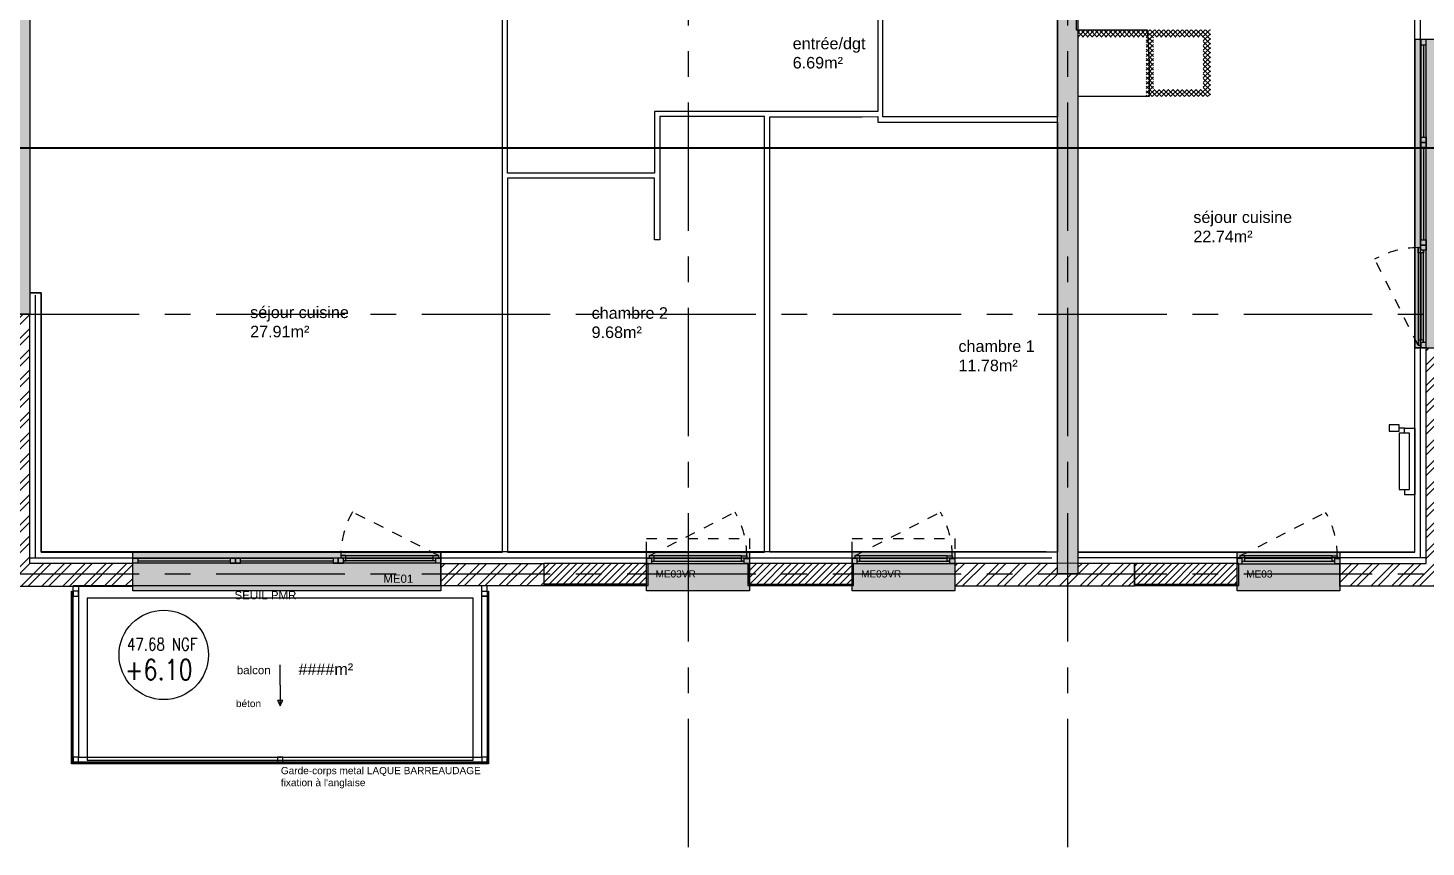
# Model space of a CAD drawing. Header units: millimetres. Extents: x -11.2 to 20.6, y -9.8 to 6.6.
# Drawn here: x 0.08 to 13.69, y -9.83 to -1.86 of the extents above; entities that cross this region are included whole.
import ezdxf

# ---------------------------------------------------------------- set-up
doc = ezdxf.new("R2010")
doc.units = ezdxf.units.MM
for name, pattern in [('0.0.1_Plan masse$0$cartouche PRO tranche 1$0${ Batten }', [0]), ('AXESx2', [4, 2.5, -0.5, 0.5, -0.5]), ('CACHE', [0.375, 0.25, -0.125]), ('INTERROMPU', [0.75, 0.5, -0.25])]:
    doc.linetypes.add(name, pattern=pattern)
for name, color, linetype in [('01_AH_Coupes', 195, 'AXESx2'), ("02_AH_Files d'axes", 147, 'AXESx2'), ('02_AH_Structure Béton', 10, 'Continuous'), ('02_AH_Structure Béton_H', 11, 'Continuous'), ('02_AH_Structure Maçonnée', 230, 'Continuous'), ('02_AH_Structure Maçonnée_H', 231, 'Continuous'), ('02_AH_Structure_V', 13, 'Continuous'), ('03_AH_Menuiseries Ext', 3, 'Continuous'), ('03_AH_Protec Solaires_V', 111, 'Continuous'), ('04_AH_Cloisons', 150, 'Continuous'), ('04_AH_Cloisons_H', 153, 'Continuous'), ('04_AH_Isolation', 2, 'Continuous'), ('04_AH_Isolation_H', 2, 'Continuous'), ('04_AH_Revêtement Sol_V', 204, 'Continuous'), ('04_AH_Serrurerie', 73, 'Continuous'), ('04_AH_Serrurerie_V', 74, 'Continuous'), ('05_AH_CVC', 220, 'Continuous'), ('07_AH_Côtes 100e', 7, 'Continuous'), ('07_AH_Perso-Symboles-...', 8, 'Continuous'), ('07_AH_Textes 50e', 7, 'Continuous')]:
    doc.layers.add(name, color=color, linetype=linetype)
doc.layers.add('07_AH_SHAB', color=130, linetype='Continuous', plot=False)
doc.layers.add('07_AH_Surf Utile', color=50, linetype='Continuous', plot=False)
doc.layers.add('10_AH_PANTONE BLANC', color=7, linetype='Continuous', lineweight=0, true_color=0xffffff)
doc.styles.add('Texte 1000', font='arial.ttf', dxfattribs={"height": 1.5})
doc.styles.add('Texte 50', font='arial.ttf', dxfattribs={"height": 0.075})
doc.styles.add('TRACEcotes', font='simplex.shx', dxfattribs={"width": 0.8})
pattern_1 = [(135, (-4278.352016, -49.761675), (-0.0224506403, -0.0224506403), []), (225, (-4278.352016, -49.761675), (0.0224506403, -0.0224506403), [])]

# ---------------------------------------------------------------- blocks, each defined once
blk = doc.blocks.new('fggffgfggf')
at = {"layer": '02_AH_Structure_V', "ltscale": 0.1}
for points in [[(98.966, -69.164), (98.966, -69.114)], [(102.994, -69.114), (98.966, -69.114)], [(102.994, -69.164), (102.994, -69.114)]]:
    blk.add_lwpolyline(points, dxfattribs=at)
at = {"layer": '04_AH_Serrurerie', "ltscale": 0.1}
for points in [[(99.016, -69.164), (98.966, -69.164), (98.966, -69.214), (99.016, -69.214)], [(102.944, -69.164), (102.994, -69.164), (102.994, -69.214), (102.944, -69.214)], [(99.016, -70.78), (98.966, -70.78), (98.966, -70.83), (99.016, -70.83)], [(101.005, -70.78), (100.955, -70.78), (100.955, -70.83), (101.005, -70.83)], [(102.994, -70.78), (102.944, -70.78), (102.944, -70.83), (102.994, -70.83)]]:
    blk.add_lwpolyline(points, close=True, dxfattribs=at)
for points in [[(100.98, -70.08), (100.98, -69.88)], [(100.98, -70.08), (100.98, -70.28)], [(100.98, -70.28), (100.98, -70.23), (101.005, -70.23), (100.955, -70.23), (100.98, -70.28), (101.005, -70.23)]]:
    blk.add_lwpolyline(points, dxfattribs=at)
at = {"layer": '04_AH_Serrurerie_V', "ltscale": 0.1}
for points in [[(103.009, -69.164), (103.009, -70.845), (98.951, -70.845), (98.951, -69.164)], [(98.951, -69.164), (98.956, -69.164)], [(103.004, -69.164), (103.004, -70.84), (98.956, -70.84), (98.956, -69.164)], [(103.004, -69.164), (103.009, -69.164)]]:
    blk.add_lwpolyline(points, dxfattribs=at)
blk.add_lwpolyline([(98.966, -69.214), (99.016, -69.214), (99.016, -70.78), (102.944, -70.78), (102.944, -69.214), (102.994, -69.214), (102.994, -70.83), (98.966, -70.83)], close=True, dxfattribs=at)
at = {"layer": '07_AH_Surf Utile', "ltscale": 0.1}
blk.add_lwpolyline([(102.944, -70.78), (102.944, -69.114), (99.016, -69.114), (99.016, -70.78)], close=True, dxfattribs=at)
at = {"layer": '04_AH_Revêtement Sol_V', "ltscale": 0.1, "insert": (100.672, -70.294), "char_height": 0.07, "attachment_point": 8, "style": 'Texte 50'}
blk.add_mtext_dynamic_manual_height_columns('béton', width=2.37048, gutter_width=0.4, heights=[0], dxfattribs=at)
at = {"layer": '07_AH_Textes 50e', "char_height": 0.08, "attachment_point": 2, "style": 'Texte 50'}
for s, insert in [('SEUIL PMR', (100.837, -69.164)), ('balcon', (100.723, -69.893))]:
    blk.add_mtext(s, dxfattribs=dict(at, insert=insert))
at = {"layer": '07_AH_Textes 50e', "insert": (102.172, -71.084), "char_height": 0.07, "attachment_point": 8, "style": 'Texte 50'}
blk.add_mtext_dynamic_manual_height_columns("\\pxql;Garde-corps metal LAQUE BARREAUDAGE\\Pfixation à l'anglaise", width=2.37048, gutter_width=0.4, heights=[0], dxfattribs=at)
blk = doc.blocks.new('ME05')
at = {"layer": '10_AH_PANTONE BLANC'}
h = blk.add_hatch(color=256, dxfattribs=at)
h.dxf.hatch_style = 1
h.paths.add_polyline_path([(4282.453, 56.794), (4279.453, 56.794), (4279.453, 57.171), (4282.453, 57.171)])
for p, q in [((4279.453, 57.053), (4279.453, 57.171)), ((4282.453, 57.053), (4282.453, 57.171)), ((4282.453, 57.053), (4282.453, 57.171)), ((4282.403, 57.061), (4280.703, 57.061)), ((4281.478, 57.136), (4282.378, 57.136))]:
    blk.add_line(p, q)
at = {"ltscale": 0.1}
for p, q in [((4281.453, 57.111), (4281.453, 57.111)), ((4281.491, 57.111), (4281.503, 57.111)), ((4281.528, 57.111), (4282.378, 57.111))]:
    blk.add_line(p, q, dxfattribs=at)
at = {"color": 251, "linetype": 'CACHE', "ltscale": 0.3, "flags": 128}
blk.add_lwpolyline([(4282.428, 57.136), (4281.592, 57.561)], dxfattribs=at)
at = {"ltscale": 0.1}
blk.add_lwpolyline([(4279.453, 57.171), (4282.453, 57.171), (4282.453, 56.794), (4279.453, 56.794)], close=True, dxfattribs=at)
for points in [[(4279.453, 57.111), (4279.503, 57.111), (4279.503, 57.061), (4279.453, 57.061)], [(4280.453, 57.061), (4280.453, 57.111), (4280.403, 57.111), (4280.403, 57.061)], [(4280.503, 57.061), (4280.503, 57.111), (4280.453, 57.111), (4280.453, 57.061)], [(4281.453, 57.061), (4281.453, 57.111), (4281.403, 57.111), (4281.403, 57.061)], [(4281.503, 57.061), (4281.503, 57.111), (4281.453, 57.111), (4281.453, 57.061)], [(4282.403, 57.111), (4282.453, 57.111), (4282.453, 57.061), (4282.403, 57.061)], [(4282.403, 57.061), (4282.403, 57.111), (4282.453, 57.111), (4282.453, 57.061)]]:
    blk.add_lwpolyline(points, close=True)
for points in [[(4279.503, 57.111), (4281.403, 57.111)], [(4279.503, 57.086), (4280.403, 57.086)], [(4281.403, 57.061), (4279.503, 57.061)], [(4280.503, 57.086), (4281.403, 57.086)]]:
    blk.add_lwpolyline(points)
for points in [[(4281.503, 57.086), (4281.528, 57.086), (4281.528, 57.136), (4281.478, 57.136), (4281.478, 57.111)], [(4282.403, 57.086), (4281.503, 57.086)], [(4281.528, 57.111), (4281.536, 57.111)], [(4282.403, 57.086), (4282.378, 57.086), (4282.378, 57.136), (4282.428, 57.136), (4282.428, 57.111)]]:
    blk.add_lwpolyline(points, dxfattribs=at)
at = {"color": 251, "linetype": 'CACHE', "ltscale": 0.3}
blk.add_arc((4282.328, 57.136), 0.85, 150.0001, 180.0001, dxfattribs=at)
at = {"layer": '10_AH_PANTONE BLANC'}
blk.add_lwpolyline([(4282.453, 56.794), (4279.453, 56.794), (4279.453, 57.171), (4282.453, 57.171)], close=True, dxfattribs=at)
at = {"insert": (4282.184, 56.951), "char_height": 0.08, "attachment_point": 3, "style": 'Texte 1000'}
blk.add_mtext_dynamic_manual_height_columns('ME01', width=0.589, gutter_width=7.5, heights=[0], dxfattribs=at)
blk = doc.blocks.new('ME03VRC')
at = {"layer": '10_AH_PANTONE BLANC'}
h = blk.add_hatch(color=256, dxfattribs=at)
h.dxf.hatch_style = 1
h.paths.add_polyline_path([(4266.162, 68.123), (4267.162, 68.123), (4267.162, 68.498), (4266.162, 68.498)])
at = {"ltscale": 0.1}
for p, q in [((4267.087, 68.462), (4266.237, 68.462)), ((4267.087, 68.437), (4266.237, 68.437)), ((4267.124, 68.437), (4267.112, 68.437)), ((4267.162, 68.462), (4267.162, 68.437)), ((4267.162, 68.437), (4267.162, 68.437))]:
    blk.add_line(p, q, dxfattribs=at)
at = {"color": 251}
blk.add_line((4266.212, 68.387), (4267.162, 68.387), dxfattribs=at)
at = {"color": 251, "linetype": 'CACHE', "ltscale": 0.3, "flags": 128}
blk.add_lwpolyline([(4266.187, 68.462), (4267.023, 68.887)], dxfattribs=at)
at = {"color": 251, "linetype": 'CACHE', "ltscale": 0.3}
blk.add_lwpolyline([(4267.162, 68.5), (4266.162, 68.5), (4266.162, 68.632), (4267.162, 68.632)], close=True, dxfattribs=at)
at = {"ltscale": 0.1}
for points in [[(4266.162, 68.5), (4267.162, 68.5), (4267.162, 68.123), (4266.162, 68.123)], [(4266.212, 68.437), (4266.162, 68.437), (4266.162, 68.387), (4266.212, 68.387)], [(4266.212, 68.387), (4266.212, 68.437), (4266.162, 68.437), (4266.162, 68.387)], [(4267.112, 68.387), (4267.112, 68.437), (4267.162, 68.437), (4267.162, 68.387)]]:
    blk.add_lwpolyline(points, close=True, dxfattribs=at)
blk.add_lwpolyline([(4267.162, 68.123), (4266.162, 68.123), (4266.162, 68.5), (4267.162, 68.5)], close=True)
for points in [[(4266.212, 68.412), (4266.237, 68.412), (4266.237, 68.462), (4266.187, 68.462), (4266.187, 68.437)], [(4267.112, 68.412), (4267.087, 68.412), (4267.087, 68.462), (4267.137, 68.462), (4267.137, 68.437)], [(4267.124, 68.437), (4267.112, 68.437)], [(4266.212, 68.412), (4267.112, 68.412)]]:
    blk.add_lwpolyline(points, dxfattribs=at)
at = {"color": 251, "linetype": 'CACHE', "ltscale": 0.3}
blk.add_arc((4266.287, 68.462), 0.85, 360, 30, dxfattribs=at)
at = {"insert": (4266.249, 68.322), "char_height": 1.5, "attachment_point": 1, "style": 'Texte 1000'}
blk.add_mtext_dynamic_manual_height_columns('{\\H0.046667x;ME0\\H0.99999x;3VR}', width=0.68046, gutter_width=7.5, heights=[0], dxfattribs=at)
blk = doc.blocks.new('A$C54EE634B')
at = {"layer": '10_AH_PANTONE BLANC'}
h = blk.add_hatch(color=256, dxfattribs=at)
h.dxf.hatch_style = 1
h.paths.add_polyline_path([(-0.1, -0.357), (0.9, -0.357), (0.9, 0.018), (-0.1, 0.018)])
at = {"color": 251}
blk.add_line((-0.05, -0.093), (0.9, -0.093), dxfattribs=at)
at = {"ltscale": 0.1}
for p, q in [((0.825, -0.018), (-0.025, -0.018)), ((0.825, -0.043), (-0.025, -0.043)), ((0.863, -0.043), (0.85, -0.043)), ((0.9, -0.018), (0.9, -0.043)), ((0.9, -0.043), (0.9, -0.043))]:
    blk.add_line(p, q, dxfattribs=at)
at = {"color": 251, "linetype": 'CACHE', "ltscale": 0.3, "flags": 128}
blk.add_lwpolyline([(-0.075, -0.018), (0.761, 0.407)], dxfattribs=at)
at = {"ltscale": 0.1}
for points in [[(-0.1, 0.02), (0.9, 0.02), (0.9, -0.357), (-0.1, -0.357)], [(-0.05, -0.043), (-0.1, -0.043), (-0.1, -0.093), (-0.05, -0.093)], [(-0.05, -0.093), (-0.05, -0.043), (-0.1, -0.043), (-0.1, -0.093)], [(0.85, -0.093), (0.85, -0.043), (0.9, -0.043), (0.9, -0.093)]]:
    blk.add_lwpolyline(points, close=True, dxfattribs=at)
blk.add_lwpolyline([(0.9, -0.357), (-0.1, -0.357), (-0.1, 0.02), (0.9, 0.02)], close=True)
for points in [[(-0.05, -0.068), (-0.025, -0.068), (-0.025, -0.018), (-0.075, -0.018), (-0.075, -0.043)], [(-0.05, -0.068), (0.85, -0.068)], [(0.85, -0.068), (0.825, -0.068), (0.825, -0.018), (0.875, -0.018), (0.875, -0.043)], [(0.863, -0.043), (0.85, -0.043)]]:
    blk.add_lwpolyline(points, dxfattribs=at)
at = {"color": 251, "linetype": 'CACHE', "ltscale": 0.3}
blk.add_arc((0.025, -0.018), 0.85, 360, 30, dxfattribs=at)
at = {"insert": (-0.012, -0.158), "char_height": 1.5, "attachment_point": 1, "style": 'Texte 1000'}
blk.add_mtext_dynamic_manual_height_columns('{\\H0.046667x;ME0\\H0.99999x;3}', width=0.68046, gutter_width=7.5, heights=[0], dxfattribs=at)
blk = doc.blocks.new('A$C28F934BE')
at = {"layer": '10_AH_PANTONE BLANC'}
h = blk.add_hatch(color=256, dxfattribs=at)
h.dxf.hatch_style = 1
h.paths.add_polyline_path([(0.377, -3), (0.377, 0), (0, 0), (0, -3)])
for p, q in [((0.118, 0), (0, 0)), ((0.11, -2.95), (0.11, -1.25)), ((0.035, -2.025), (0.035, -2.925)), ((0.118, -3), (0, -3)), ((0.118, -3), (0, -3))]:
    blk.add_line(p, q)
at = {"ltscale": 0.1}
for p, q in [((0.06, -2), (0.06, -2)), ((0.06, -2.037), (0.06, -2.05)), ((0.06, -2.075), (0.06, -2.925))]:
    blk.add_line(p, q, dxfattribs=at)
blk.add_lwpolyline([(0, 0), (0, -3), (0.377, -3), (0.377, 0)], close=True, dxfattribs=at)
for points in [[(0.06, 0), (0.06, -0.05), (0.11, -0.05), (0.11, 0)], [(0.11, -1), (0.06, -1), (0.06, -0.95), (0.11, -0.95)], [(0.11, -1.05), (0.06, -1.05), (0.06, -1), (0.11, -1)], [(0.11, -2), (0.06, -2), (0.06, -1.95), (0.11, -1.95)], [(0.11, -2.05), (0.06, -2.05), (0.06, -2), (0.11, -2)], [(0.06, -2.95), (0.06, -3), (0.11, -3), (0.11, -2.95)], [(0.11, -2.95), (0.06, -2.95), (0.06, -3), (0.11, -3)]]:
    blk.add_lwpolyline(points, close=True)
for points in [[(0.06, -0.05), (0.06, -1.95)], [(0.085, -0.05), (0.085, -0.95)], [(0.11, -1.95), (0.11, -0.05)], [(0.085, -1.05), (0.085, -1.95)]]:
    blk.add_lwpolyline(points)
for points in [[(0.085, -2.05), (0.085, -2.075), (0.035, -2.075), (0.035, -2.025), (0.06, -2.025)], [(0.06, -2.075), (0.06, -2.082)], [(0.085, -2.95), (0.085, -2.05)], [(0.085, -2.95), (0.085, -2.925), (0.035, -2.925), (0.035, -2.975), (0.06, -2.975)]]:
    blk.add_lwpolyline(points, dxfattribs=at)
at = {"color": 251, "linetype": 'CACHE', "ltscale": 0.3, "flags": 128}
blk.add_lwpolyline([(0.035, -2.975), (-0.39, -2.139)], dxfattribs=at)
at = {"color": 251, "linetype": 'CACHE', "ltscale": 0.3}
blk.add_arc((0.035, -2.875), 0.85, 89.9999, 119.9999, dxfattribs=at)
at = {"layer": '10_AH_PANTONE BLANC'}
blk.add_lwpolyline([(0.377, -3), (0.377, 0), (0, 0), (0, -3)], close=True, dxfattribs=at)
at = {"insert": (0.22, -2.731), "char_height": 0.08, "attachment_point": 1, "rotation": 90, "style": 'Texte 1000'}
blk.add_mtext_dynamic_manual_height_columns('ME04', width=0.589, gutter_width=7.5, heights=[0], dxfattribs=at)
blk = doc.blocks.new('A$C5740073D')
for p, q in [((-0.1, -0.05), (-0.1, 0)), ((0, 0), (-0.1, 0)), ((0, -0.65), (0, 0)), ((-0.1, -0.65), (-0.15, -0.65)), ((-0.1, -0.6), (-0.1, -0.65)), ((-0.1, -0.65), (0, -0.65))]:
    blk.add_line(p, q)
for points in [[(-0.15, -0.05), (-0.05, -0.05), (-0.05, -0.6), (-0.15, -0.6)], [(-0.248, -0.619), (-0.15, -0.619), (-0.15, -0.681), (-0.248, -0.681)]]:
    blk.add_lwpolyline(points, close=True)

msp = doc.modelspace()

# ---------------------------------------------------------------- hatches: boundary and pattern name
at = {"layer": '02_AH_Structure Béton_H'}
h = msp.add_hatch(dxfattribs=at)
h.set_pattern_fill('ANSI36', color=256, scale=0.02)
h.set_pattern_definition([(45, (-4278.352016, -88.99555), (0.0336759605, 0.1234785217), [0.15875, -0.03175, 0, -0.03175])])
h.paths.add_polyline_path([(0.1, 4.406), (-0.1, 4.406), (-0.1, -4.645), (0.1, -4.645)])
h.paths.add_polyline_path([(-5.923, -1.513), (-6.123, -1.513), (-6.123, -1.713), (-5.923, -1.713)])
h.paths.add_polyline_path([(10.3, 0.1), (10.1, 0.1), (10.1, -7.171), (10.3, -7.171)])
h.paths.add_polyline_path([(6.609, 4.406), (6.409, 4.406), (6.41, 4.196), (6.61, 4.196)])
h.paths.add_polyline_path([(6.61, 4.196), (6.41, 4.196), (6.41, 1.584), (6.61, 1.584)])
h.paths.add_polyline_path([(3.7, -0.1), (10.096, -0.1), (10.096, 0.1), (3.5, 0.1), (3.5, -0.3), (0.1, -0.3), (0.1, -0.5), (3.7, -0.5)])
at = {"layer": '02_AH_Structure Maçonnée_H'}
h = msp.add_hatch(dxfattribs=at)
h.set_pattern_fill('ANSI32', color=256, scale=0.015)
h.set_pattern_definition([(45, (-4278.35202, -49.76167), (-0.1010278814, 0.1010278814), []), (45, (-4278.28466, -49.76167), (-0.1010278814, 0.1010278814), [])])
h.paths.add_polyline_path([(13.907, 4.526), (11.872, 4.526), (11.872, 4.306), (13.687, 4.306), (13.687, 2.74), (13.907, 2.74)])
h.paths.add_polyline_path([(13.687, 0.74), (13.907, 0.74), (13.907, -0.35), (13.687, -0.35)])
h.paths.add_polyline_path([(13.907, -7.291), (12.849, -7.291), (12.849, -7.071), (13.687, -7.071), (13.687, -4.971), (13.907, -4.971)])
h.paths.add_polyline_path([(5.101, -7.29), (4.101, -7.29), (4.101, -7.07), (5.101, -7.07)])
h.paths.add_polyline_path([(-0.1, -4.645), (-0.1, -4.545), (-1.8, -4.545), (-1.8, -4.765), (-0.12, -4.765), (-0.12, -7.291), (1.101, -7.291), (1.101, -7.071), (0.1, -7.071), (0.1, -4.645)])
h.paths.add_polyline_path([(-8.68, -4.545), (-8.68, -1.501), (-8.46, -1.501), (-8.46, -4.545), (-7.3, -4.545), (-7.3, -4.765), (-8.68, -4.765)])
h.paths.add_polyline_path([(-8.68, 1.599), (-8.46, 1.599), (-8.46, 0.5), (-8.68, 0.5)])
h.paths.add_polyline_path([(-8.46, 3.6), (-8.68, 3.6), (-8.68, 4.526), (-3.024, 4.526), (-3.024, 4.306), (-8.46, 4.306)])
h.paths.add_polyline_path([(0.1, 4.406), (0.1, 4.306), (0.948, 4.306), (0.948, 4.526), (-1.024, 4.526), (-1.024, 4.306), (-0.1, 4.306), (-0.1, 4.406)])
h.paths.add_polyline_path([(13.887, -1.742), (13.887, -1.542), (13.687, -1.542), (13.687, -1.742)])
h.paths.add_polyline_path([(10.849, -7.29), (10.849, -7.07), (10.3, -7.07), (10.3, -7.171), (10.1, -7.171), (10.1, -7.07), (9.101, -7.07), (9.101, -7.29)])
h.paths.add_polyline_path([(-4.8, -4.765), (-4.8, -4.545), (-5.923, -4.545), (-5.923, -4.745), (-6.123, -4.745), (-6.123, -4.545), (-6.3, -4.545), (-6.3, -4.765)])
h = msp.add_hatch(dxfattribs=at)
h.set_pattern_fill('ANSI31', color=256, scale=0.015)
h.set_pattern_definition([(45, (-4278.352016, -49.761675), (-0.03367596045, 0.03367596045), [])])
h.paths.add_polyline_path([(-3.024, 4.506), (-2.024, 4.506), (-2.024, 4.306), (-3.024, 4.306)])
h.paths.add_polyline_path([(8.101, 4.506), (9.872, 4.506), (9.872, 4.306), (8.101, 4.306)])
h.paths.add_polyline_path([(11.872, 4.506), (10.872, 4.506), (10.872, 4.306), (11.872, 4.306)])
h.paths.add_polyline_path([(13.887, 0.74), (13.887, 1.74), (13.687, 1.74), (13.687, 0.74)])
h.paths.add_polyline_path([(10.849, -7.271), (11.849, -7.271), (11.849, -7.071), (10.849, -7.071)])
h.paths.add_polyline_path([(7.101, -7.271), (8.101, -7.271), (8.101, -7.071), (7.101, -7.071)])
h.paths.add_polyline_path([(5.101, -7.271), (6.101, -7.271), (6.101, -7.071), (5.101, -7.071)])
h.paths.add_polyline_path([(-8.46, -1.501), (-8.66, -1.501), (-8.66, -0.5), (-8.46, -0.5)])
h.paths.add_polyline_path([(-8.46, 1.599), (-8.66, 1.599), (-8.66, 2.6), (-8.46, 2.6)])
h.paths.add_polyline_path([(0.948, 4.506), (0.948, 4.306), (1.75, 4.306), (1.75, 4.406), (1.948, 4.406), (1.948, 4.506)])
at = {"layer": '04_AH_Cloisons_H'}
h = msp.add_hatch(dxfattribs=at)
h.set_pattern_fill('ANSI37', color=256, scale=0.01, angle=90)
h.set_pattern_definition(pattern_1)
h.paths.add_polyline_path([(10.965, -1.876), (10.3, -1.876), (10.3, -1.946), (10.965, -1.946)])
h = msp.add_hatch(dxfattribs=at)
h.set_pattern_fill('ANSI37', color=256, scale=0.01, angle=90)
h.set_pattern_definition(pattern_1)
h.paths.add_polyline_path([(11.589, -2.526), (10.965, -2.526), (10.965, -1.876), (11.589, -1.876)])
h.paths.add_polyline_path([(11.519, -2.456), (11.035, -2.456), (11.035, -1.946), (11.519, -1.946)], flags=16)

# ---------------------------------------------------------------- linework, layer by layer
at = {"layer": '01_AH_Coupes', "const_width": 0.02}
msp.add_lwpolyline([(-11.234, -2.632), (-10.908, -1.915), (-10.908, -3.026), (20.267, -3.026), (20.267, -1.915), (20.593, -2.632)], dxfattribs=at)
at = {"layer": "02_AH_Files d'axes", "ltscale": 0.5}
for p, q in [((6.51, -9.832), (6.51, 6.195)), ((10.2, -9.832), (10.2, 6.195)), ((-10.086, -4.645), (20.18, -4.645)), ((-10.086, -7.171), (20.18, -7.171))]:
    msp.add_line(p, q, dxfattribs=at)
at = {"layer": '02_AH_Structure Béton'}
for points in [[(0.1, -4.645), (-0.1, -4.645), (-0.1, 4.406), (0.1, 4.406)], [(2.963, 1.4), (2.963, 1.6), (6.41, 1.6), (6.41, 4.406), (6.609, 4.406), (6.609, 4.306), (6.609, 1.603), (8.554, 1.603), (8.554, 0.1), (10.3, 0.1), (10.3, -7.171), (10.1, -7.171), (10.1, -0.1), (8.351, -0.1), (8.351, 1.4)]]:
    msp.add_lwpolyline(points, close=True, dxfattribs=at)
at = {"layer": '02_AH_Structure Maçonnée'}
msp.add_line((6.101, -7.409), (6.101, -7.409), dxfattribs=at)
for points in [[(-0.1, -4.645), (-0.1, -4.545), (-1.8, -4.545), (-1.8, -4.765), (-0.12, -4.765), (-0.12, -7.291), (1.101, -7.291), (1.101, -7.071), (0.1, -7.071), (0.1, -4.645)], [(13.907, -7.291), (12.849, -7.291), (12.849, -7.071), (13.687, -7.071), (13.687, -4.971), (13.907, -4.971)], [(5.101, -7.29), (4.101, -7.29), (4.101, -7.07), (5.101, -7.07)], [(5.101, -7.271), (6.101, -7.271), (6.101, -7.071), (5.101, -7.071)], [(5.101, -7.286), (6.116, -7.286), (6.116, -7.071), (5.101, -7.071)], [(7.086, -7.286), (8.116, -7.286), (8.116, -7.071), (7.086, -7.071)], [(7.101, -7.271), (8.101, -7.271), (8.101, -7.071), (7.101, -7.071)], [(10.849, -7.271), (11.849, -7.271), (11.849, -7.071), (10.849, -7.071)], [(10.849, -7.286), (11.864, -7.286), (11.864, -7.071), (10.849, -7.071)]]:
    msp.add_lwpolyline(points, close=True, dxfattribs=at)
msp.add_lwpolyline([(10.1, -7.07), (9.101, -7.07), (9.101, -7.29), (10.849, -7.29), (10.849, -7.07), (10.3, -7.07)], dxfattribs=at)
at = {"layer": '03_AH_Protec Solaires_V'}
for points in [[(5.101, -7.27), (6.101, -7.27), (6.101, -7.07), (5.101, -7.07)], [(5.101, -7.285), (6.116, -7.285), (6.116, -7.07), (5.101, -7.07)]]:
    msp.add_lwpolyline(points, close=True, dxfattribs=at)
at = {"layer": '04_AH_Cloisons'}
msp.add_line((10.3, -7.07), (10.1, -7.069), dxfattribs=at)
at = {"layer": '04_AH_Isolation'}
for p, q in [((13.577, -6.96), (13.577, 4.196)), ((0.21, -4.435), (0.1, -4.435)), ((0.21, -6.96), (0.21, -4.435)), ((9.99, -6.959), (0.21, -6.959)), ((9.99, -6.959), (9.99, -6.96)), ((10.1, -6.96), (9.99, -6.96)), ((13.577, -6.96), (10.3, -6.96))]:
    msp.add_line(p, q, dxfattribs=at)
at = {"layer": '04_AH_Isolation_H', "linetype": '0.0.1_Plan masse$0$cartouche PRO tranche 1$0${ Batten }', "ltscale": 0.3}
for p, q in [((13.633, -7.016), (13.633, 4.251)), ((0.156, -7.016), (0.156, -4.458)), ((0.09, -7.016), (7.462, -7.016)), ((7.462, -7.016), (10.045, -7.016)), ((13.687, -7.016), (10.3, -7.016))]:
    msp.add_line(p, q, dxfattribs=at)
at = {"layer": '07_AH_Côtes 100e'}
msp.add_circle((1.403, -7.961), 0.435, dxfattribs=at)
at = {"layer": '07_AH_Perso-Symboles-...', "linetype": 'INTERROMPU', "ltscale": 0.2}
msp.add_lwpolyline([(10.1, -3.52), (10.1, -5.52)], dxfattribs=at)
at = {"layer": '07_AH_SHAB'}
msp.add_lwpolyline([(10.992, -2.184), (10.992, -2.526), (10.3, -2.526), (10.3, -6.96), (13.577, -6.96), (13.577, 0.15), (11.668, 0.15), (11.668, 0.382), (11.04, 0.382), (11.04, -0.218), (10.3, -0.218), (10.281, -1.876), (10.973, -1.876), (10.992, -2.184)], dxfattribs=at)
for points in [[(7.07, -1.47), (7.07, -0.1), (8.351, -0.1), (8.351, -2.671), (6.18, -2.671), (6.18, -3.271), (4.749, -3.27), (4.747, -1.74), (5.449, -1.74), (5.658, -1.74), (5.658, -1.74), (5.658, -1.74), (5.658, -1.47)], [(8.401, -0.1), (9.65, -0.1), (9.65, -0.47), (10.1, -0.47), (10.1, -2.724), (8.401, -2.724)], [(4.7, -6.961), (4.7, -2.7), (4.7, -2.64), (4.7, -1.74), (3.65, -1.74), (3.65, -0.874), (3.05, -0.874), (3.05, -0.5), (0.1, -0.5), (0.1, -4.435), (0.21, -4.435), (0.21, -6.961)], [(7.25, -2.72), (6.23, -2.72), (6.23, -3.921), (6.18, -3.921), (6.18, -3.321), (4.75, -3.321), (4.75, -6.961), (7.25, -6.961)], [(7.3, -6.961), (7.3, -2.721), (8.2, -2.721), (8.351, -2.72), (8.351, -2.774), (8.351, -2.774), (10.1, -2.774), (10.1, -6.961)], [(0.657, -8.986), (4.415, -8.986), (4.415, -7.409), (0.657, -7.409)], [(0.657, -8.986), (4.415, -8.986), (4.415, -7.409), (0.657, -7.409)], [(0.657, -8.986), (4.415, -8.986), (4.415, -7.409), (0.657, -7.409)], [(0.657, -8.986), (4.415, -8.986), (4.415, -7.41), (0.657, -7.41)], [(0.657, -8.986), (4.415, -8.986), (4.415, -7.41), (0.657, -7.41)]]:
    msp.add_lwpolyline(points, close=True, dxfattribs=at)

# ---------------------------------------------------------------- block references
at = {"layer": '03_AH_Menuiseries Ext'}
for name, p in [('A$C28F934BE', (13.577, -1.971)), ('ME05', (-4278.352, -64.13)), ('ME03VRC', (-4260.06, -75.459)), ('ME03VRC', (-4258.06, -75.459)), ('A$C54EE634B', (11.949, -6.98))]:
    msp.add_blockref(name, p, dxfattribs=at)
at = {"layer": '04_AH_Serrurerie', "color": 3}
msp.add_blockref('fggffgfggf', (-98.444, 61.824), dxfattribs=at)
at = {"layer": '05_AH_CVC', "xscale": -1, "rotation": 179.9999792695147}
msp.add_blockref('A$C5740073D', (13.577, -6.402), dxfattribs=at)

# ---------------------------------------------------------------- texts
at = {"layer": '07_AH_Textes 50e', "ltscale": 0.3, "char_height": 0.1125, "width": 6.63565, "attachment_point": 1, "style": 'Texte 50'}
for s, insert in [('entrée/dgt\\P6.69m²', (7.524, -1.952)), ('séjour cuisine\\P22.74m²', (11.423, -3.643)), ('séjour cuisine\\P27.91m²', (2.244, -4.569)), ('chambre 2\\P9.68m²', (5.567, -4.576)), ('chambre 1\\P11.78m²', (9.137, -4.899)), ('####m²', (2.714, -8.044))]:
    msp.add_mtext(s, dxfattribs=dict(at, insert=insert))
at = {"layer": '07_AH_Textes 50e', "color": 7, "style": 'TRACEcotes'}
for s, insert, char_height, attachment_point in [('47.68 NGF', (1.044, -7.917), 0.12, 7), ('+6.10', (1.027, -8.005), 0.2, 1)]:
    msp.add_mtext(s, dxfattribs=dict(at, insert=insert, char_height=char_height, attachment_point=attachment_point))

doc.saveas('drawing.dxf')
